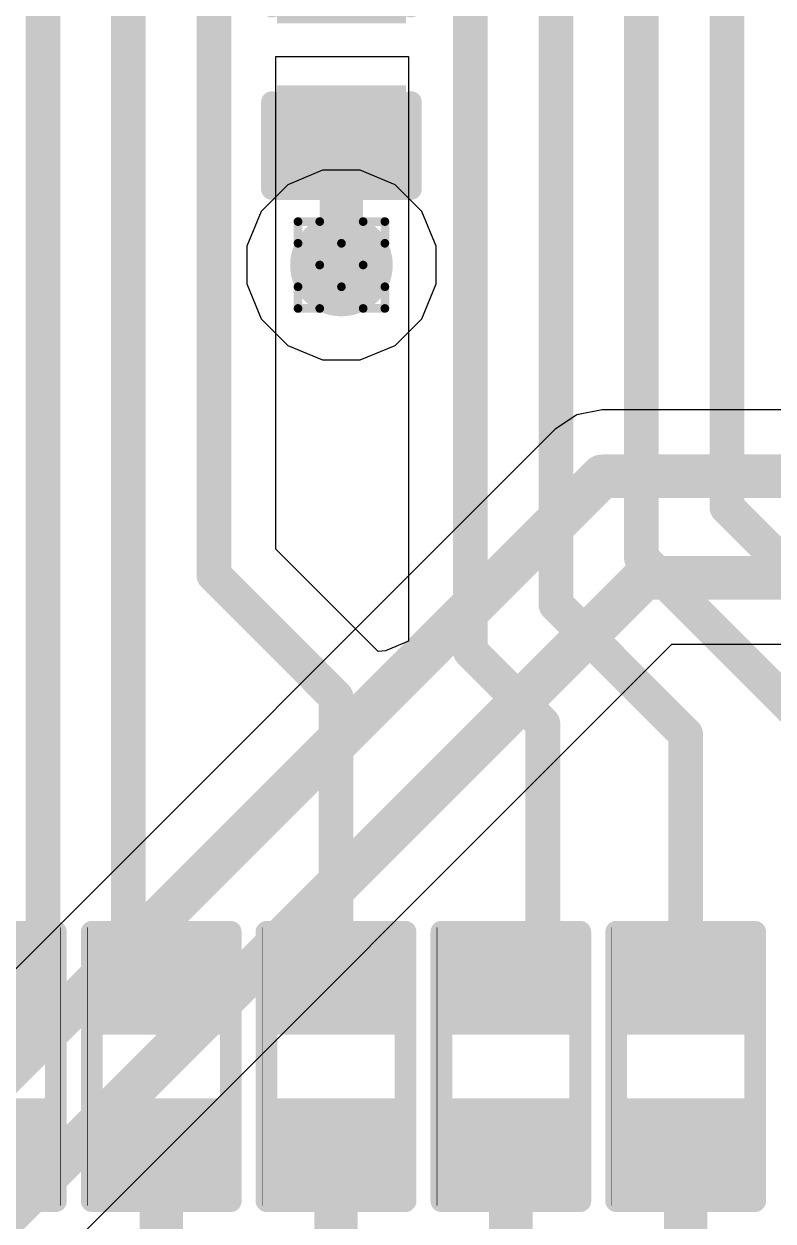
# Model space of a CAD drawing. Header units: inches. Extents: x -11 to 5379, y 0 to 5429.
# Drawn here: x 144.94 to 149.32, y 35.94 to 42.94 of the extents above; entities that cross this region are included whole.
import ezdxf

# ---------------------------------------------------------------- set-up
doc = ezdxf.new("R2010")
doc.units = ezdxf.units.IN
for name, color, linetype in [('Bottom Layer', 5, 'Continuous'), ('Drill Drawing', 1, 'Continuous'), ('GND', 16, 'Continuous'), ('PWR', 76, 'Continuous'), ('Top Layer', 1, 'Continuous'), ('Top Overlay', 2, 'Continuous'), ('Top Paste', 8, 'Continuous'), ('Top Solder', 216, 'Continuous'), ('Via Holes', 16, 'Continuous')]:
    doc.layers.add(name, color=color, linetype=linetype)

# ---------------------------------------------------------------- blocks, each defined once
blk = doc.blocks.new('R___0402_360')
at = {"layer": 'Top Layer'}
for points in [[(-0.6985, -0.3175), (-0.6985, 0.3175), (-0.2413, 0.3175), (-0.2413, -0.3175)], [(0.2413, -0.3175), (0.2413, 0.3175), (0.6985, 0.3175), (0.6985, -0.3175)]]:
    blk.add_hatch(color=1, dxfattribs=at).paths.add_polyline_path(points)
at = {"layer": 'Top Paste'}
for points in [[(-0.6985, -0.3175), (-0.6985, 0.3175), (-0.2413, 0.3175), (-0.2413, -0.3175)], [(0.2413, -0.3175), (0.2413, 0.3175), (0.6985, 0.3175), (0.6985, -0.3175)]]:
    blk.add_hatch(color=8, dxfattribs=at).paths.add_polyline_path(points)
at = {"layer": 'Top Solder'}
for points in [[(-0.7535, -0.3725), (-0.7535, 0.3725), (-0.1863, 0.3725), (-0.1863, -0.3725)], [(0.1863, -0.3725), (0.1863, 0.3725), (0.7535, 0.3725), (0.7535, -0.3725)]]:
    blk.add_hatch(color=216, dxfattribs=at).paths.add_polyline_path(points)
at = {"layer": 'Top Overlay'}
for points in [[(-0.7874, -0.4064, 0.127, 0.127, 0), (-0.7874, 0.4064, 0.127, 0.127, 0)], [(0.7874, 0.4064, 0.127, 0.127, 0), (-0.7874, 0.4064, 0.127, 0.127, 0)], [(0.7874, -0.4064, 0.127, 0.127, 0), (0.7874, 0.4064, 0.127, 0.127, 0)], [(0.7874, -0.4064, 0.127, 0.127, 0), (-0.7874, -0.4064, 0.127, 0.127, 0)], [(0.8128, -0.4318, 0.00323, 0.00323, 0), (-0.8128, -0.4318, 0.00323, 0.00323, 0)]]:
    blk.add_lwpolyline(points, format="xyseb", dxfattribs=at)
for points in [[(-0.8191, 0.4064, 0.0635, 0.0635, 1), (-0.7556, 0.4064, 0.0635, 0.0635, 1)], [(-0.8191, 0.4064, 0.0635, 0.0635, 1), (-0.7556, 0.4064, 0.0635, 0.0635, 1)], [(0.7556, 0.4064, 0.0635, 0.0635, 1), (0.8191, 0.4064, 0.0635, 0.0635, 1)], [(0.7556, 0.4064, 0.0635, 0.0635, 1), (0.8191, 0.4064, 0.0635, 0.0635, 1)], [(-0.8191, -0.4064, 0.0635, 0.0635, 1), (-0.7556, -0.4064, 0.0635, 0.0635, 1)], [(-0.8191, -0.4064, 0.0635, 0.0635, 1), (-0.7556, -0.4064, 0.0635, 0.0635, 1)], [(0.7556, -0.4064, 0.0635, 0.0635, 1), (0.8191, -0.4064, 0.0635, 0.0635, 1)], [(0.7556, -0.4064, 0.0635, 0.0635, 1), (0.8191, -0.4064, 0.0635, 0.0635, 1)], [(-0.8136, -0.4318, 0.00161, 0.00161, 1), (-0.812, -0.4318, 0.00161, 0.00161, 1)], [(0.812, -0.4318, 0.00161, 0.00161, 1), (0.8136, -0.4318, 0.00161, 0.00161, 1)]]:
    blk.add_lwpolyline(points, format="xyseb", close=True, dxfattribs=at)
blk = doc.blocks.new('R___0402_362')
at = {"layer": 'Top Layer'}
for points in [[(-0.6985, -0.3175), (-0.6985, 0.3175), (-0.2413, 0.3175), (-0.2413, -0.3175)], [(0.2413, -0.3175), (0.2413, 0.3175), (0.6985, 0.3175), (0.6985, -0.3175)]]:
    blk.add_hatch(color=1, dxfattribs=at).paths.add_polyline_path(points)
at = {"layer": 'Top Paste'}
for points in [[(-0.6985, -0.3175), (-0.6985, 0.3175), (-0.2413, 0.3175), (-0.2413, -0.3175)], [(0.2413, -0.3175), (0.2413, 0.3175), (0.6985, 0.3175), (0.6985, -0.3175)]]:
    blk.add_hatch(color=8, dxfattribs=at).paths.add_polyline_path(points)
at = {"layer": 'Top Solder'}
for points in [[(-0.7535, -0.3725), (-0.7535, 0.3725), (-0.1863, 0.3725), (-0.1863, -0.3725)], [(0.1863, -0.3725), (0.1863, 0.3725), (0.7535, 0.3725), (0.7535, -0.3725)]]:
    blk.add_hatch(color=216, dxfattribs=at).paths.add_polyline_path(points)
at = {"layer": 'Top Overlay'}
for points in [[(-0.7874, -0.4064, 0.127, 0.127, 0), (-0.7874, 0.4064, 0.127, 0.127, 0)], [(0.7874, 0.4064, 0.127, 0.127, 0), (-0.7874, 0.4064, 0.127, 0.127, 0)], [(0.7874, -0.4064, 0.127, 0.127, 0), (0.7874, 0.4064, 0.127, 0.127, 0)], [(0.7874, -0.4064, 0.127, 0.127, 0), (-0.7874, -0.4064, 0.127, 0.127, 0)], [(0.8128, -0.4318, 0.00323, 0.00323, 0), (-0.8128, -0.4318, 0.00323, 0.00323, 0)]]:
    blk.add_lwpolyline(points, format="xyseb", dxfattribs=at)
for points in [[(-0.8191, 0.4064, 0.0635, 0.0635, 1), (-0.7556, 0.4064, 0.0635, 0.0635, 1)], [(-0.8191, 0.4064, 0.0635, 0.0635, 1), (-0.7556, 0.4064, 0.0635, 0.0635, 1)], [(0.7556, 0.4064, 0.0635, 0.0635, 1), (0.8191, 0.4064, 0.0635, 0.0635, 1)], [(0.7556, 0.4064, 0.0635, 0.0635, 1), (0.8191, 0.4064, 0.0635, 0.0635, 1)], [(-0.8191, -0.4064, 0.0635, 0.0635, 1), (-0.7556, -0.4064, 0.0635, 0.0635, 1)], [(-0.8191, -0.4064, 0.0635, 0.0635, 1), (-0.7556, -0.4064, 0.0635, 0.0635, 1)], [(0.7556, -0.4064, 0.0635, 0.0635, 1), (0.8191, -0.4064, 0.0635, 0.0635, 1)], [(0.7556, -0.4064, 0.0635, 0.0635, 1), (0.8191, -0.4064, 0.0635, 0.0635, 1)], [(-0.8136, -0.4318, 0.00161, 0.00161, 1), (-0.812, -0.4318, 0.00161, 0.00161, 1)], [(0.812, -0.4318, 0.00161, 0.00161, 1), (0.8136, -0.4318, 0.00161, 0.00161, 1)]]:
    blk.add_lwpolyline(points, format="xyseb", close=True, dxfattribs=at)
blk = doc.blocks.new('R___0402_364')
at = {"layer": 'Top Layer'}
for points in [[(-0.6985, -0.3175), (-0.6985, 0.3175), (-0.2413, 0.3175), (-0.2413, -0.3175)], [(0.2413, -0.3175), (0.2413, 0.3175), (0.6985, 0.3175), (0.6985, -0.3175)]]:
    blk.add_hatch(color=1, dxfattribs=at).paths.add_polyline_path(points)
at = {"layer": 'Top Paste'}
for points in [[(-0.6985, -0.3175), (-0.6985, 0.3175), (-0.2413, 0.3175), (-0.2413, -0.3175)], [(0.2413, -0.3175), (0.2413, 0.3175), (0.6985, 0.3175), (0.6985, -0.3175)]]:
    blk.add_hatch(color=8, dxfattribs=at).paths.add_polyline_path(points)
at = {"layer": 'Top Solder'}
for points in [[(-0.7535, -0.3725), (-0.7535, 0.3725), (-0.1863, 0.3725), (-0.1863, -0.3725)], [(0.1863, -0.3725), (0.1863, 0.3725), (0.7535, 0.3725), (0.7535, -0.3725)]]:
    blk.add_hatch(color=216, dxfattribs=at).paths.add_polyline_path(points)
at = {"layer": 'Top Overlay'}
for points in [[(-0.7874, -0.4064, 0.127, 0.127, 0), (-0.7874, 0.4064, 0.127, 0.127, 0)], [(0.7874, 0.4064, 0.127, 0.127, 0), (-0.7874, 0.4064, 0.127, 0.127, 0)], [(0.7874, -0.4064, 0.127, 0.127, 0), (0.7874, 0.4064, 0.127, 0.127, 0)], [(0.7874, -0.4064, 0.127, 0.127, 0), (-0.7874, -0.4064, 0.127, 0.127, 0)], [(0.8128, -0.4318, 0.00323, 0.00323, 0), (-0.8128, -0.4318, 0.00323, 0.00323, 0)]]:
    blk.add_lwpolyline(points, format="xyseb", dxfattribs=at)
for points in [[(-0.8191, 0.4064, 0.0635, 0.0635, 1), (-0.7556, 0.4064, 0.0635, 0.0635, 1)], [(-0.8191, 0.4064, 0.0635, 0.0635, 1), (-0.7556, 0.4064, 0.0635, 0.0635, 1)], [(0.7556, 0.4064, 0.0635, 0.0635, 1), (0.8191, 0.4064, 0.0635, 0.0635, 1)], [(0.7556, 0.4064, 0.0635, 0.0635, 1), (0.8191, 0.4064, 0.0635, 0.0635, 1)], [(-0.8191, -0.4064, 0.0635, 0.0635, 1), (-0.7556, -0.4064, 0.0635, 0.0635, 1)], [(-0.8191, -0.4064, 0.0635, 0.0635, 1), (-0.7556, -0.4064, 0.0635, 0.0635, 1)], [(0.7556, -0.4064, 0.0635, 0.0635, 1), (0.8191, -0.4064, 0.0635, 0.0635, 1)], [(0.7556, -0.4064, 0.0635, 0.0635, 1), (0.8191, -0.4064, 0.0635, 0.0635, 1)], [(-0.8136, -0.4318, 0.00161, 0.00161, 1), (-0.812, -0.4318, 0.00161, 0.00161, 1)], [(0.812, -0.4318, 0.00161, 0.00161, 1), (0.8136, -0.4318, 0.00161, 0.00161, 1)]]:
    blk.add_lwpolyline(points, format="xyseb", close=True, dxfattribs=at)
blk = doc.blocks.new('R___0402_366')
at = {"layer": 'Top Layer'}
for points in [[(-0.6985, -0.3175), (-0.6985, 0.3175), (-0.2413, 0.3175), (-0.2413, -0.3175)], [(0.2413, -0.3175), (0.2413, 0.3175), (0.6985, 0.3175), (0.6985, -0.3175)]]:
    blk.add_hatch(color=1, dxfattribs=at).paths.add_polyline_path(points)
at = {"layer": 'Top Paste'}
for points in [[(-0.6985, -0.3175), (-0.6985, 0.3175), (-0.2413, 0.3175), (-0.2413, -0.3175)], [(0.2413, -0.3175), (0.2413, 0.3175), (0.6985, 0.3175), (0.6985, -0.3175)]]:
    blk.add_hatch(color=8, dxfattribs=at).paths.add_polyline_path(points)
at = {"layer": 'Top Solder'}
for points in [[(-0.7535, -0.3725), (-0.7535, 0.3725), (-0.1863, 0.3725), (-0.1863, -0.3725)], [(0.1863, -0.3725), (0.1863, 0.3725), (0.7535, 0.3725), (0.7535, -0.3725)]]:
    blk.add_hatch(color=216, dxfattribs=at).paths.add_polyline_path(points)
at = {"layer": 'Top Overlay'}
for points in [[(-0.7874, -0.4064, 0.127, 0.127, 0), (-0.7874, 0.4064, 0.127, 0.127, 0)], [(0.7874, 0.4064, 0.127, 0.127, 0), (-0.7874, 0.4064, 0.127, 0.127, 0)], [(0.7874, -0.4064, 0.127, 0.127, 0), (0.7874, 0.4064, 0.127, 0.127, 0)], [(0.7874, -0.4064, 0.127, 0.127, 0), (-0.7874, -0.4064, 0.127, 0.127, 0)], [(0.8128, -0.4318, 0.00323, 0.00323, 0), (-0.8128, -0.4318, 0.00323, 0.00323, 0)]]:
    blk.add_lwpolyline(points, format="xyseb", dxfattribs=at)
for points in [[(-0.8191, 0.4064, 0.0635, 0.0635, 1), (-0.7556, 0.4064, 0.0635, 0.0635, 1)], [(-0.8191, 0.4064, 0.0635, 0.0635, 1), (-0.7556, 0.4064, 0.0635, 0.0635, 1)], [(0.7556, 0.4064, 0.0635, 0.0635, 1), (0.8191, 0.4064, 0.0635, 0.0635, 1)], [(0.7556, 0.4064, 0.0635, 0.0635, 1), (0.8191, 0.4064, 0.0635, 0.0635, 1)], [(-0.8191, -0.4064, 0.0635, 0.0635, 1), (-0.7556, -0.4064, 0.0635, 0.0635, 1)], [(-0.8191, -0.4064, 0.0635, 0.0635, 1), (-0.7556, -0.4064, 0.0635, 0.0635, 1)], [(0.7556, -0.4064, 0.0635, 0.0635, 1), (0.8191, -0.4064, 0.0635, 0.0635, 1)], [(0.7556, -0.4064, 0.0635, 0.0635, 1), (0.8191, -0.4064, 0.0635, 0.0635, 1)], [(-0.8136, -0.4318, 0.00161, 0.00161, 1), (-0.812, -0.4318, 0.00161, 0.00161, 1)], [(0.812, -0.4318, 0.00161, 0.00161, 1), (0.8136, -0.4318, 0.00161, 0.00161, 1)]]:
    blk.add_lwpolyline(points, format="xyseb", close=True, dxfattribs=at)
blk = doc.blocks.new('R___0402_453')
at = {"layer": 'Top Layer'}
for points in [[(-0.6985, -0.3175), (-0.6985, 0.3175), (-0.2413, 0.3175), (-0.2413, -0.3175)], [(0.2413, -0.3175), (0.2413, 0.3175), (0.6985, 0.3175), (0.6985, -0.3175)]]:
    blk.add_hatch(color=1, dxfattribs=at).paths.add_polyline_path(points)
at = {"layer": 'Top Paste'}
for points in [[(-0.6985, -0.3175), (-0.6985, 0.3175), (-0.2413, 0.3175), (-0.2413, -0.3175)], [(0.2413, -0.3175), (0.2413, 0.3175), (0.6985, 0.3175), (0.6985, -0.3175)]]:
    blk.add_hatch(color=8, dxfattribs=at).paths.add_polyline_path(points)
at = {"layer": 'Top Solder'}
for points in [[(-0.7535, -0.3725), (-0.7535, 0.3725), (-0.1863, 0.3725), (-0.1863, -0.3725)], [(0.1863, -0.3725), (0.1863, 0.3725), (0.7535, 0.3725), (0.7535, -0.3725)]]:
    blk.add_hatch(color=216, dxfattribs=at).paths.add_polyline_path(points)
at = {"layer": 'Top Overlay'}
for points in [[(-0.7874, 0.4064, 0.127, 0.127, 0), (-0.7874, -0.4064, 0.127, 0.127, 0)], [(-0.7874, 0.4064, 0.127, 0.127, 0), (0.7874, 0.4064, 0.127, 0.127, 0)], [(0.7874, 0.4064, 0.127, 0.127, 0), (0.7874, -0.4064, 0.127, 0.127, 0)], [(-0.7874, -0.4064, 0.127, 0.127, 0), (0.7874, -0.4064, 0.127, 0.127, 0)], [(-0.8128, -0.4318, 0.00323, 0.00323, 0), (0.8128, -0.4318, 0.00323, 0.00323, 0)]]:
    blk.add_lwpolyline(points, format="xyseb", dxfattribs=at)
for points in [[(-0.8191, 0.4064, 0.0635, 0.0635, 1), (-0.7556, 0.4064, 0.0635, 0.0635, 1)], [(-0.8191, 0.4064, 0.0635, 0.0635, 1), (-0.7556, 0.4064, 0.0635, 0.0635, 1)], [(0.7556, 0.4064, 0.0635, 0.0635, 1), (0.8191, 0.4064, 0.0635, 0.0635, 1)], [(0.7556, 0.4064, 0.0635, 0.0635, 1), (0.8191, 0.4064, 0.0635, 0.0635, 1)], [(-0.8191, -0.4064, 0.0635, 0.0635, 1), (-0.7556, -0.4064, 0.0635, 0.0635, 1)], [(-0.8191, -0.4064, 0.0635, 0.0635, 1), (-0.7556, -0.4064, 0.0635, 0.0635, 1)], [(0.7556, -0.4064, 0.0635, 0.0635, 1), (0.8191, -0.4064, 0.0635, 0.0635, 1)], [(0.7556, -0.4064, 0.0635, 0.0635, 1), (0.8191, -0.4064, 0.0635, 0.0635, 1)], [(-0.8136, -0.4318, 0.00161, 0.00161, 1), (-0.812, -0.4318, 0.00161, 0.00161, 1)], [(0.812, -0.4318, 0.00161, 0.00161, 1), (0.8136, -0.4318, 0.00161, 0.00161, 1)]]:
    blk.add_lwpolyline(points, format="xyseb", close=True, dxfattribs=at)
blk = doc.blocks.new('C___0402_690')
at = {"layer": 'Top Layer'}
for points in [[(-0.6985, -0.3175), (-0.6985, 0.3175), (-0.2413, 0.3175), (-0.2413, -0.3175)], [(0.2413, -0.3175), (0.2413, 0.3175), (0.6985, 0.3175), (0.6985, -0.3175)]]:
    blk.add_hatch(color=1, dxfattribs=at).paths.add_polyline_path(points)
at = {"layer": 'Top Paste'}
for points in [[(-0.6985, -0.3175), (-0.6985, 0.3175), (-0.2413, 0.3175), (-0.2413, -0.3175)], [(0.2413, -0.3175), (0.2413, 0.3175), (0.6985, 0.3175), (0.6985, -0.3175)]]:
    blk.add_hatch(color=8, dxfattribs=at).paths.add_polyline_path(points)
at = {"layer": 'Top Solder'}
for points in [[(-0.7585, -0.3775), (-0.7585, 0.3775), (-0.1813, 0.3775), (-0.1813, -0.3775)], [(0.1813, -0.3775), (0.1813, 0.3775), (0.7585, 0.3775), (0.7585, -0.3775)]]:
    blk.add_hatch(color=216, dxfattribs=at).paths.add_polyline_path(points)
at = {"layer": 'Top Overlay'}
for points in [[(-0.7874, 0.4064, 0.127, 0.127, 0), (-0.7874, -0.4064, 0.127, 0.127, 0)], [(-0.7874, 0.4064, 0.127, 0.127, 0), (-0.2794, 0.4064, 0.127, 0.127, 0)], [(0.2794, 0.4064, 0.127, 0.127, 0), (0.7874, 0.4064, 0.127, 0.127, 0)], [(0.7874, 0.4064, 0.127, 0.127, 0), (0.7874, -0.4064, 0.127, 0.127, 0)], [(-0.7874, -0.4064, 0.127, 0.127, 0), (-0.2794, -0.4064, 0.127, 0.127, 0)], [(0.2794, -0.4064, 0.127, 0.127, 0), (0.7874, -0.4064, 0.127, 0.127, 0)]]:
    blk.add_lwpolyline(points, format="xyseb", dxfattribs=at)
for points in [[(-0.8191, 0.4064, 0.0635, 0.0635, 1), (-0.7556, 0.4064, 0.0635, 0.0635, 1)], [(-0.8191, 0.4064, 0.0635, 0.0635, 1), (-0.7556, 0.4064, 0.0635, 0.0635, 1)], [(-0.3111, 0.4064, 0.0635, 0.0635, 1), (-0.2477, 0.4064, 0.0635, 0.0635, 1)], [(0.2477, 0.4064, 0.0635, 0.0635, 1), (0.3111, 0.4064, 0.0635, 0.0635, 1)], [(0.7556, 0.4064, 0.0635, 0.0635, 1), (0.8191, 0.4064, 0.0635, 0.0635, 1)], [(0.7556, 0.4064, 0.0635, 0.0635, 1), (0.8191, 0.4064, 0.0635, 0.0635, 1)], [(-0.8191, -0.4064, 0.0635, 0.0635, 1), (-0.7556, -0.4064, 0.0635, 0.0635, 1)], [(-0.8191, -0.4064, 0.0635, 0.0635, 1), (-0.7556, -0.4064, 0.0635, 0.0635, 1)], [(-0.3111, -0.4064, 0.0635, 0.0635, 1), (-0.2477, -0.4064, 0.0635, 0.0635, 1)], [(0.2477, -0.4064, 0.0635, 0.0635, 1), (0.3111, -0.4064, 0.0635, 0.0635, 1)], [(0.7556, -0.4064, 0.0635, 0.0635, 1), (0.8191, -0.4064, 0.0635, 0.0635, 1)], [(0.7556, -0.4064, 0.0635, 0.0635, 1), (0.8191, -0.4064, 0.0635, 0.0635, 1)]]:
    blk.add_lwpolyline(points, format="xyseb", close=True, dxfattribs=at)

msp = doc.modelspace()

# ---------------------------------------------------------------- hatches: boundary and pattern name
at = {"layer": 'Bottom Layer'}
h = msp.add_hatch(color=5, dxfattribs=at)
edge = h.paths.add_edge_path()
edge.add_arc((146.7938, 41.529), 0.3, 0, 360)
at = {"layer": 'GND'}
h = msp.add_hatch(color=16, dxfattribs=at)
edge = h.paths.add_edge_path()
edge.add_arc((146.7938, 41.529), 0.3, 0, 360)
at = {"layer": 'PWR'}
h = msp.add_hatch(color=76, dxfattribs=at)
edge = h.paths.add_edge_path()
edge.add_arc((146.7938, 41.529), 0.3, 0, 360)
at = {"layer": 'Top Layer'}
h = msp.add_hatch(color=1, dxfattribs=at)
edge = h.paths.add_edge_path()
edge.add_arc((146.7938, 41.529), 0.3, 0, 360)
at = {"layer": 'Via Holes'}
h = msp.add_hatch(color=7, dxfattribs=at)
edge = h.paths.add_edge_path()
edge.add_arc((146.7938, 41.529), 0.15, 0, 360)

# ---------------------------------------------------------------- linework, layer by layer
at = {"layer": 'Bottom Layer'}
for p, q in [((148.3186, 40.6825), (148.17, 40.6529)), ((157.2017, 40.6825), (148.3186, 40.6825)), ((148.17, 40.6529), (148.0439, 40.5687)), ((148.0439, 40.5687), (142.521, 35.0458)), ((142.671, 33.2572), (148.7255, 39.3117)), ((148.7255, 39.3117), (153.2289, 39.3117))]:
    msp.add_line(p, q, dxfattribs=at)
for points in [[(142.1503, 34.1258, 0.254, 0.254, 0), (148.3186, 40.2941, 0.254, 0.254, 0)], [(148.3186, 40.2941, 0.254, 0.254, 0), (157.3627, 40.2941, 0.254, 0.254, 0)], [(142.3963, 33.5319, 0.254, 0.254, 0), (148.5646, 39.7002, 0.254, 0.254, 0)], [(148.5646, 39.7002, 0.254, 0.254, 0), (157.6547, 39.7002, 0.254, 0.254, 0)]]:
    msp.add_lwpolyline(points, format="xyseb", dxfattribs=at)
for points in [[(148.2551, 40.2941, 0.127, 0.127, 1), (148.3821, 40.2941, 0.127, 0.127, 1)], [(148.2551, 40.2941, 0.127, 0.127, 1), (148.3821, 40.2941, 0.127, 0.127, 1)], [(148.5011, 39.7002, 0.127, 0.127, 1), (148.6281, 39.7002, 0.127, 0.127, 1)], [(148.5011, 39.7002, 0.127, 0.127, 1), (148.6281, 39.7002, 0.127, 0.127, 1)]]:
    msp.add_lwpolyline(points, format="xyseb", close=True, dxfattribs=at)
at = {"layer": 'Drill Drawing'}
for points in [[(146.5398, 41.656, 0.0508, 0.0508, 0), (146.5398, 41.783, 0.0508, 0.0508, 0)], [(146.5398, 41.783, 0.0508, 0.0508, 0), (146.6668, 41.783, 0.0508, 0.0508, 0)], [(146.6668, 41.783, 0.0508, 0.0508, 0), (146.7938, 41.656, 0.0508, 0.0508, 0)], [(146.7938, 41.656, 0.0508, 0.0508, 0), (146.9208, 41.783, 0.0508, 0.0508, 0)], [(146.9208, 41.783, 0.0508, 0.0508, 0), (147.0478, 41.783, 0.0508, 0.0508, 0)], [(147.0478, 41.656, 0.0508, 0.0508, 0), (147.0478, 41.783, 0.0508, 0.0508, 0)], [(146.5398, 41.656, 0.0508, 0.0508, 0), (146.6668, 41.529, 0.0508, 0.0508, 0)], [(146.9208, 41.529, 0.0508, 0.0508, 0), (147.0478, 41.656, 0.0508, 0.0508, 0)], [(146.5398, 41.402, 0.0508, 0.0508, 0), (146.6668, 41.529, 0.0508, 0.0508, 0)], [(146.9208, 41.529, 0.0508, 0.0508, 0), (147.0478, 41.402, 0.0508, 0.0508, 0)], [(146.5398, 41.275, 0.0508, 0.0508, 0), (146.5398, 41.402, 0.0508, 0.0508, 0)], [(146.6668, 41.275, 0.0508, 0.0508, 0), (146.7938, 41.402, 0.0508, 0.0508, 0)], [(146.7938, 41.402, 0.0508, 0.0508, 0), (146.9208, 41.275, 0.0508, 0.0508, 0)], [(147.0478, 41.275, 0.0508, 0.0508, 0), (147.0478, 41.402, 0.0508, 0.0508, 0)], [(146.5398, 41.275, 0.0508, 0.0508, 0), (146.6668, 41.275, 0.0508, 0.0508, 0)], [(146.9208, 41.275, 0.0508, 0.0508, 0), (147.0478, 41.275, 0.0508, 0.0508, 0)]]:
    msp.add_lwpolyline(points, format="xyseb", dxfattribs=at)
for points in [[(146.5271, 41.783, 0.0254, 0.0254, 1), (146.5525, 41.783, 0.0254, 0.0254, 1)], [(146.5271, 41.783, 0.0254, 0.0254, 1), (146.5525, 41.783, 0.0254, 0.0254, 1)], [(146.6541, 41.783, 0.0254, 0.0254, 1), (146.6795, 41.783, 0.0254, 0.0254, 1)], [(146.6541, 41.783, 0.0254, 0.0254, 1), (146.6795, 41.783, 0.0254, 0.0254, 1)], [(146.9081, 41.783, 0.0254, 0.0254, 1), (146.9335, 41.783, 0.0254, 0.0254, 1)], [(146.9081, 41.783, 0.0254, 0.0254, 1), (146.9335, 41.783, 0.0254, 0.0254, 1)], [(147.0351, 41.783, 0.0254, 0.0254, 1), (147.0605, 41.783, 0.0254, 0.0254, 1)], [(147.0351, 41.783, 0.0254, 0.0254, 1), (147.0605, 41.783, 0.0254, 0.0254, 1)], [(146.5271, 41.656, 0.0254, 0.0254, 1), (146.5525, 41.656, 0.0254, 0.0254, 1)], [(146.5271, 41.656, 0.0254, 0.0254, 1), (146.5525, 41.656, 0.0254, 0.0254, 1)], [(146.7811, 41.656, 0.0254, 0.0254, 1), (146.8065, 41.656, 0.0254, 0.0254, 1)], [(146.7811, 41.656, 0.0254, 0.0254, 1), (146.8065, 41.656, 0.0254, 0.0254, 1)], [(147.0351, 41.656, 0.0254, 0.0254, 1), (147.0605, 41.656, 0.0254, 0.0254, 1)], [(147.0351, 41.656, 0.0254, 0.0254, 1), (147.0605, 41.656, 0.0254, 0.0254, 1)], [(146.6541, 41.529, 0.0254, 0.0254, 1), (146.6795, 41.529, 0.0254, 0.0254, 1)], [(146.6541, 41.529, 0.0254, 0.0254, 1), (146.6795, 41.529, 0.0254, 0.0254, 1)], [(146.9081, 41.529, 0.0254, 0.0254, 1), (146.9335, 41.529, 0.0254, 0.0254, 1)], [(146.9081, 41.529, 0.0254, 0.0254, 1), (146.9335, 41.529, 0.0254, 0.0254, 1)], [(146.5271, 41.402, 0.0254, 0.0254, 1), (146.5525, 41.402, 0.0254, 0.0254, 1)], [(146.5271, 41.402, 0.0254, 0.0254, 1), (146.5525, 41.402, 0.0254, 0.0254, 1)], [(146.7811, 41.402, 0.0254, 0.0254, 1), (146.8065, 41.402, 0.0254, 0.0254, 1)], [(146.7811, 41.402, 0.0254, 0.0254, 1), (146.8065, 41.402, 0.0254, 0.0254, 1)], [(147.0351, 41.402, 0.0254, 0.0254, 1), (147.0605, 41.402, 0.0254, 0.0254, 1)], [(147.0351, 41.402, 0.0254, 0.0254, 1), (147.0605, 41.402, 0.0254, 0.0254, 1)], [(146.5271, 41.275, 0.0254, 0.0254, 1), (146.5525, 41.275, 0.0254, 0.0254, 1)], [(146.5271, 41.275, 0.0254, 0.0254, 1), (146.5525, 41.275, 0.0254, 0.0254, 1)], [(146.6541, 41.275, 0.0254, 0.0254, 1), (146.6795, 41.275, 0.0254, 0.0254, 1)], [(146.6541, 41.275, 0.0254, 0.0254, 1), (146.6795, 41.275, 0.0254, 0.0254, 1)], [(146.9081, 41.275, 0.0254, 0.0254, 1), (146.9335, 41.275, 0.0254, 0.0254, 1)], [(146.9081, 41.275, 0.0254, 0.0254, 1), (146.9335, 41.275, 0.0254, 0.0254, 1)], [(147.0351, 41.275, 0.0254, 0.0254, 1), (147.0605, 41.275, 0.0254, 0.0254, 1)], [(147.0351, 41.275, 0.0254, 0.0254, 1), (147.0605, 41.275, 0.0254, 0.0254, 1)]]:
    msp.add_lwpolyline(points, format="xyseb", close=True, dxfattribs=at)
at = {"layer": 'PWR'}
for p, q in [((146.6836, 42.083), (146.48, 41.9987)), ((146.904, 42.083), (146.6836, 42.083)), ((147.1076, 41.9987), (146.904, 42.083)), ((146.48, 41.9987), (146.3242, 41.8428)), ((147.2635, 41.8428), (147.1076, 41.9987)), ((146.3242, 41.8428), (146.2398, 41.6392)), ((147.3478, 41.6392), (147.2635, 41.8428)), ((146.2398, 41.6392), (146.2398, 41.4188)), ((147.3478, 41.4188), (147.3478, 41.6392)), ((146.2398, 41.4188), (146.3242, 41.2152)), ((147.2635, 41.2152), (147.3478, 41.4188)), ((146.3242, 41.2152), (146.48, 41.0593)), ((147.1076, 41.0593), (147.2635, 41.2152)), ((146.48, 41.0593), (146.6836, 40.975)), ((146.904, 40.975), (147.1076, 41.0593)), ((146.6836, 40.975), (146.904, 40.975))]:
    msp.add_line(p, q, dxfattribs=at)
at = {"layer": 'Top Layer'}
for p, q in [((146.4104, 39.8669), (146.4104, 42.7482)), ((146.4104, 42.7482), (147.1852, 42.7482)), ((147.1852, 42.7482), (147.1852, 39.3292)), ((147.0085, 39.2688), (146.4104, 39.8669)), ((147.052, 39.2729), (147.0085, 39.2688)), ((147.1852, 39.3292), (147.052, 39.2729))]:
    msp.add_line(p, q, dxfattribs=at)
for points in [[(145.0478, 37.5539, 0.2032, 0.2032, 0), (145.0478, 45.1238, 0.2032, 0.2032, 0)], [(145.5478, 37.4396, 0.2032, 0.2032, 0), (145.5478, 45.1238, 0.2032, 0.2032, 0)], [(146.0478, 39.7167, 0.2032, 0.2032, 0), (146.0478, 45.1238, 0.2032, 0.2032, 0)], [(147.5478, 39.2712, 0.2032, 0.2032, 0), (147.5478, 45.1238, 0.2032, 0.2032, 0)], [(148.0478, 39.5443, 0.2032, 0.2032, 0), (148.0478, 45.1238, 0.2032, 0.2032, 0)], [(148.5478, 39.8174, 0.2032, 0.2032, 0), (148.5478, 45.1238, 0.2032, 0.2032, 0)], [(149.0478, 40.1133, 0.2032, 0.2032, 0), (149.0478, 45.1238, 0.2032, 0.2032, 0)], [(146.7938, 41.529, 0.254, 0.254, 0), (146.7938, 42.291, 0.254, 0.254, 0)], [(149.0478, 40.1133, 0.2032, 0.2032, 0), (150.8513, 38.3099, 0.2032, 0.2032, 0)], [(148.5478, 39.8174, 0.2032, 0.2032, 0), (149.829, 38.5362, 0.2032, 0.2032, 0)], [(146.0478, 39.7167, 0.2032, 0.2032, 0), (146.7621, 39.0024, 0.2032, 0.2032, 0)], [(148.0478, 39.5443, 0.2032, 0.2032, 0), (148.8067, 38.7854, 0.2032, 0.2032, 0)], [(147.5478, 39.2712, 0.2032, 0.2032, 0), (147.9716, 38.8475, 0.2032, 0.2032, 0)], [(146.7621, 37.3126, 0.2032, 0.2032, 0), (146.7621, 39.0024, 0.2032, 0.2032, 0)], [(147.9716, 37.4396, 0.2032, 0.2032, 0), (147.9716, 38.8475, 0.2032, 0.2032, 0)], [(148.8067, 37.3126, 0.2032, 0.2032, 0), (148.8067, 38.7854, 0.2032, 0.2032, 0)], [(144.8065, 37.3126, 0.2032, 0.2032, 0), (145.0478, 37.5539, 0.2032, 0.2032, 0)], [(145.5478, 37.4396, 0.2032, 0.2032, 0), (145.6748, 37.3126, 0.2032, 0.2032, 0)], [(147.8446, 37.3126, 0.2032, 0.2032, 0), (147.9716, 37.4396, 0.2032, 0.2032, 0)], [(145.6748, 37.3126, 0.2032, 0.2032, 0), (145.7399, 37.3126, 0.2032, 0.2032, 0)], [(147.7844, 37.3126, 0.2032, 0.2032, 0), (147.8446, 37.3126, 0.2032, 0.2032, 0)], [(145.7399, 35, 0.254, 0.254, 0), (145.7399, 36.3728, 0.254, 0.254, 0)], [(146.7621, 33.0013, 0.254, 0.254, 0), (146.7621, 36.3728, 0.254, 0.254, 0)], [(147.7844, 35, 0.254, 0.254, 0), (147.7844, 36.3728, 0.254, 0.254, 0)], [(148.8067, 34.4292, 0.254, 0.254, 0), (148.8067, 36.3728, 0.254, 0.254, 0)]]:
    msp.add_lwpolyline(points, format="xyseb", dxfattribs=at)
for points in [[(146.7303, 42.291, 0.127, 0.127, 1), (146.8573, 42.291, 0.127, 0.127, 1)], [(146.7303, 41.529, 0.127, 0.127, 1), (146.8573, 41.529, 0.127, 0.127, 1)], [(148.997, 40.1133, 0.1016, 0.1016, 1), (149.0986, 40.1133, 0.1016, 0.1016, 1)], [(148.997, 40.1133, 0.1016, 0.1016, 1), (149.0986, 40.1133, 0.1016, 0.1016, 1)], [(148.497, 39.8174, 0.1016, 0.1016, 1), (148.5986, 39.8174, 0.1016, 0.1016, 1)], [(148.497, 39.8174, 0.1016, 0.1016, 1), (148.5986, 39.8174, 0.1016, 0.1016, 1)], [(145.997, 39.7167, 0.1016, 0.1016, 1), (146.0986, 39.7167, 0.1016, 0.1016, 1)], [(145.997, 39.7167, 0.1016, 0.1016, 1), (146.0986, 39.7167, 0.1016, 0.1016, 1)], [(147.997, 39.5443, 0.1016, 0.1016, 1), (148.0986, 39.5443, 0.1016, 0.1016, 1)], [(147.997, 39.5443, 0.1016, 0.1016, 1), (148.0986, 39.5443, 0.1016, 0.1016, 1)], [(147.497, 39.2712, 0.1016, 0.1016, 1), (147.5986, 39.2712, 0.1016, 0.1016, 1)], [(147.497, 39.2712, 0.1016, 0.1016, 1), (147.5986, 39.2712, 0.1016, 0.1016, 1)], [(146.7113, 39.0024, 0.1016, 0.1016, 1), (146.8129, 39.0024, 0.1016, 0.1016, 1)], [(146.7113, 39.0024, 0.1016, 0.1016, 1), (146.8129, 39.0024, 0.1016, 0.1016, 1)], [(147.9208, 38.8475, 0.1016, 0.1016, 1), (148.0224, 38.8475, 0.1016, 0.1016, 1)], [(147.9208, 38.8475, 0.1016, 0.1016, 1), (148.0224, 38.8475, 0.1016, 0.1016, 1)], [(148.7559, 38.7854, 0.1016, 0.1016, 1), (148.8575, 38.7854, 0.1016, 0.1016, 1)], [(148.7559, 38.7854, 0.1016, 0.1016, 1), (148.8575, 38.7854, 0.1016, 0.1016, 1)], [(144.997, 37.5539, 0.1016, 0.1016, 1), (145.0986, 37.5539, 0.1016, 0.1016, 1)], [(144.997, 37.5539, 0.1016, 0.1016, 1), (145.0986, 37.5539, 0.1016, 0.1016, 1)], [(145.497, 37.4396, 0.1016, 0.1016, 1), (145.5986, 37.4396, 0.1016, 0.1016, 1)], [(145.497, 37.4396, 0.1016, 0.1016, 1), (145.5986, 37.4396, 0.1016, 0.1016, 1)], [(147.9208, 37.4396, 0.1016, 0.1016, 1), (148.0224, 37.4396, 0.1016, 0.1016, 1)], [(147.9208, 37.4396, 0.1016, 0.1016, 1), (148.0224, 37.4396, 0.1016, 0.1016, 1)], [(145.624, 37.3126, 0.1016, 0.1016, 1), (145.7256, 37.3126, 0.1016, 0.1016, 1)], [(145.624, 37.3126, 0.1016, 0.1016, 1), (145.7256, 37.3126, 0.1016, 0.1016, 1)], [(145.6891, 37.3126, 0.1016, 0.1016, 1), (145.7907, 37.3126, 0.1016, 0.1016, 1)], [(146.7113, 37.3126, 0.1016, 0.1016, 1), (146.8129, 37.3126, 0.1016, 0.1016, 1)], [(147.7336, 37.3126, 0.1016, 0.1016, 1), (147.8352, 37.3126, 0.1016, 0.1016, 1)], [(147.7938, 37.3126, 0.1016, 0.1016, 1), (147.8954, 37.3126, 0.1016, 0.1016, 1)], [(147.7938, 37.3126, 0.1016, 0.1016, 1), (147.8954, 37.3126, 0.1016, 0.1016, 1)], [(148.7559, 37.3126, 0.1016, 0.1016, 1), (148.8575, 37.3126, 0.1016, 0.1016, 1)], [(145.6764, 36.3728, 0.127, 0.127, 1), (145.8034, 36.3728, 0.127, 0.127, 1)], [(146.6986, 36.3728, 0.127, 0.127, 1), (146.8256, 36.3728, 0.127, 0.127, 1)], [(147.7209, 36.3728, 0.127, 0.127, 1), (147.8479, 36.3728, 0.127, 0.127, 1)], [(148.7432, 36.3728, 0.127, 0.127, 1), (148.8702, 36.3728, 0.127, 0.127, 1)]]:
    msp.add_lwpolyline(points, format="xyseb", close=True, dxfattribs=at)

# ---------------------------------------------------------------- block references
for name, p, rotation in [('C___0402_690', (146.7938, 42.7609), 90), ('R___0402_453', (144.7176, 36.8427), 90), ('R___0402_366', (145.7399, 36.8427), 270), ('R___0402_364', (146.7621, 36.8427), 270), ('R___0402_362', (147.7844, 36.8427), 270), ('R___0402_360', (148.8067, 36.8427), 270)]:
    msp.add_blockref(name, p, dxfattribs=dict(rotation=rotation))

doc.saveas('drawing.dxf')
